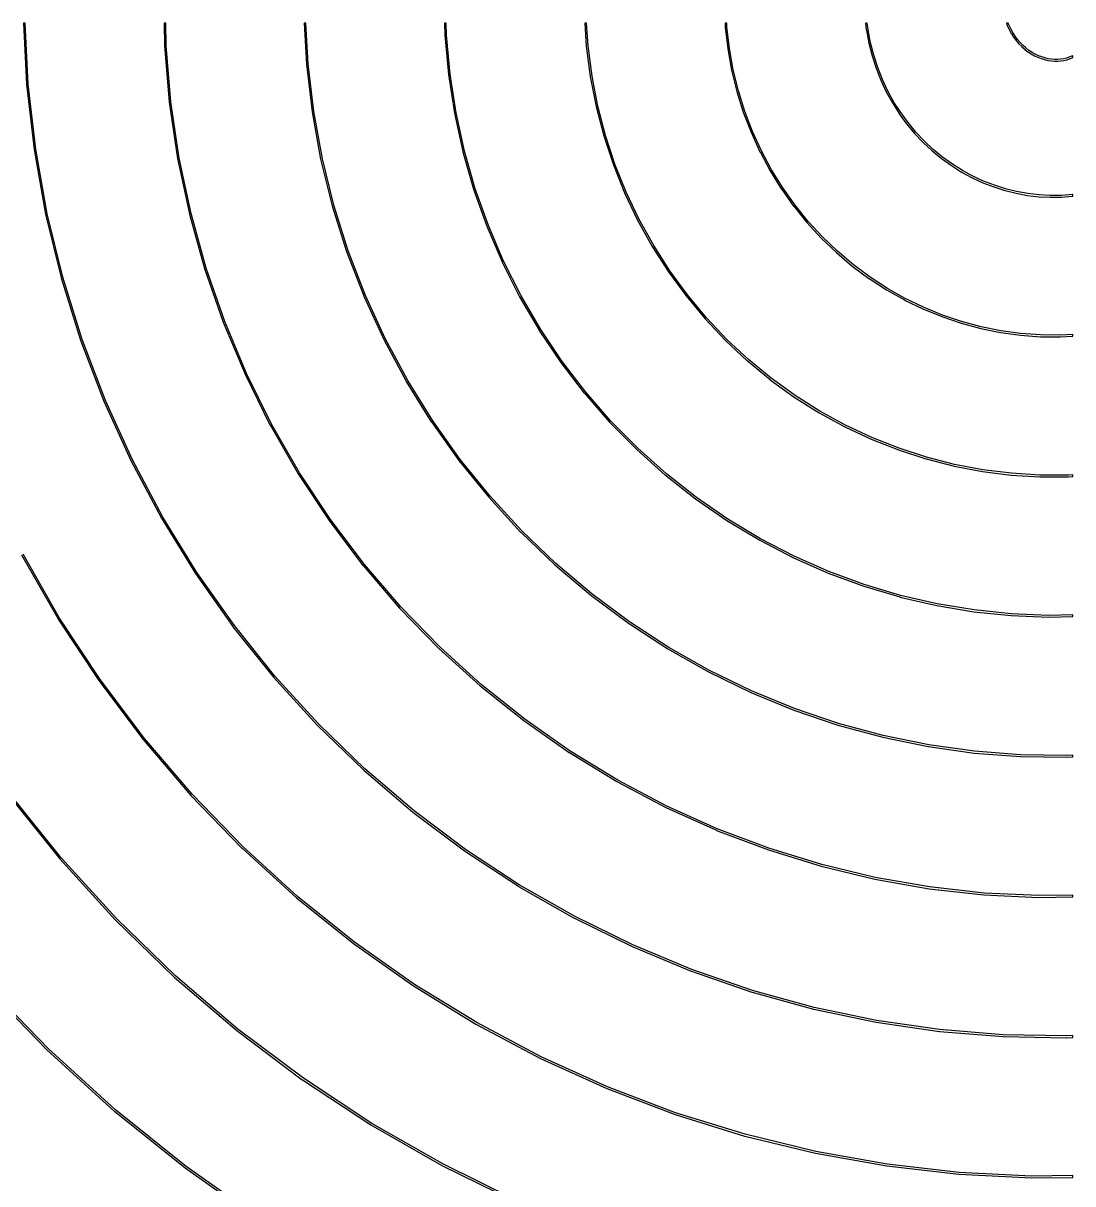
# Model space of a CAD drawing. Extents: x 1.97 to 5.91, y -5.91 to -1.97.
# Drawn here: x 2.755 to 3.933, y -5.244 to -3.941 of the extents above; entities that cross this region are included whole.
import ezdxf

# ---------------------------------------------------------------- set-up
doc = ezdxf.new("R2010")
doc.units = 0
doc.header["$MEASUREMENT"] = 0
doc.layers.add('WHITE', color=7, linetype='CONTINUOUS')

msp = doc.modelspace()

# ---------------------------------------------------------------- linework, layer by layer
at = {"layer": 'WHITE', "linetype": 'CONTINUOUS'}
for p, q in [((2.7552, -3.9409), (2.7587, -4.0094)), ((2.7571, -3.9409), (2.7552, -3.9409)), ((2.7606, -4.0093), (2.7571, -3.9409)), ((2.913, -3.9409), (2.9135, -3.9659)), ((2.9149, -3.9409), (2.913, -3.9409)), ((2.9155, -3.9658), (2.9149, -3.9409)), ((3.0702, -3.9409), (3.0728, -3.9868)), ((3.0722, -3.9409), (3.0702, -3.9409)), ((3.0747, -3.9866), (3.0722, -3.9409)), ((3.2278, -3.9409), (3.2282, -3.9543)), ((3.2298, -3.9409), (3.2278, -3.9409)), ((3.2301, -3.9542), (3.2298, -3.9409)), ((3.3852, -3.9409), (3.387, -3.9666)), ((3.3872, -3.9409), (3.3852, -3.9409)), ((3.3889, -3.9664), (3.3872, -3.9409)), ((3.5427, -3.9409), (3.5429, -3.9451)), ((3.5447, -3.9409), (3.5427, -3.9409)), ((3.5429, -3.9451), (3.5429, -3.9451)), ((3.5429, -3.9451), (3.5429, -3.9452)), ((3.5429, -3.9452), (3.5458, -3.9696)), ((3.5429, -3.9452), (3.5429, -3.9452)), ((3.5449, -3.945), (3.5447, -3.9409)), ((3.5477, -3.9693), (3.5449, -3.945)), ((3.7004, -3.9409), (3.7013, -3.9488)), ((3.7023, -3.9409), (3.7004, -3.9409)), ((3.7033, -3.9485), (3.7023, -3.9409)), ((3.8586, -3.9409), (3.8596, -3.9434)), ((3.8607, -3.9409), (3.8586, -3.9409)), ((3.8596, -3.9434), (3.8596, -3.9434)), ((3.8596, -3.9434), (3.8596, -3.9435)), ((3.8596, -3.9435), (3.8617, -3.948)), ((3.8596, -3.9435), (3.8596, -3.9435)), ((3.8614, -3.9427), (3.8607, -3.9409)), ((3.8634, -3.9472), (3.8614, -3.9427)), ((3.8617, -3.948), (3.8617, -3.948)), ((3.8617, -3.948), (3.8617, -3.9481)), ((3.8658, -3.9514), (3.8634, -3.9472)), ((3.2282, -3.9543), (3.2282, -3.9543)), ((3.2282, -3.9543), (3.2282, -3.9543)), ((3.2282, -3.9543), (3.2322, -3.9984)), ((3.2282, -3.9543), (3.2282, -3.9543)), ((3.2342, -3.9982), (3.2301, -3.9542)), ((3.7013, -3.9488), (3.7014, -3.9488)), ((3.7014, -3.9488), (3.7014, -3.9489)), ((3.7014, -3.9489), (3.7041, -3.9633)), ((3.7014, -3.9489), (3.7014, -3.9489)), ((3.706, -3.9629), (3.7033, -3.9485)), ((3.8617, -3.9481), (3.864, -3.9524)), ((3.8617, -3.9481), (3.8617, -3.9481)), ((3.864, -3.9524), (3.864, -3.9524)), ((3.864, -3.9524), (3.8641, -3.9524)), ((3.8641, -3.9524), (3.8641, -3.9525)), ((3.8641, -3.9525), (3.8667, -3.9565)), ((3.8641, -3.9525), (3.8641, -3.9525)), ((3.8683, -3.9554), (3.8658, -3.9514)), ((3.8667, -3.9565), (3.8667, -3.9565)), ((3.8667, -3.9565), (3.8667, -3.9566)), ((3.8667, -3.9566), (3.8695, -3.9604)), ((3.8667, -3.9566), (3.8667, -3.9566)), ((3.8711, -3.9592), (3.8683, -3.9554)), ((3.8695, -3.9604), (3.8695, -3.9604)), ((3.8695, -3.9604), (3.8696, -3.9604)), ((3.8695, -3.9604), (3.8726, -3.964)), ((3.8696, -3.9604), (3.8695, -3.9604)), ((3.874, -3.9626), (3.8711, -3.9592)), ((2.9135, -3.9659), (2.9135, -3.9659)), ((2.9135, -3.9659), (2.9189, -4.0296)), ((2.9135, -3.9659), (2.9135, -3.9659)), ((2.9208, -4.0294), (2.9155, -3.9658)), ((3.387, -3.9666), (3.387, -3.9666)), ((3.387, -3.9666), (3.3915, -4.0007)), ((3.387, -3.9666), (3.387, -3.9666)), ((3.387, -3.9666), (3.387, -3.9666)), ((3.3934, -4.0004), (3.3889, -3.9664)), ((3.5458, -3.9696), (3.5458, -3.9696)), ((3.5458, -3.9696), (3.5458, -3.9696)), ((3.5458, -3.9696), (3.5501, -3.9937)), ((3.5458, -3.9696), (3.5458, -3.9696)), ((3.552, -3.9933), (3.5477, -3.9693)), ((3.7041, -3.9633), (3.7041, -3.9633)), ((3.7041, -3.9633), (3.7041, -3.9634)), ((3.7041, -3.9634), (3.7077, -3.9776)), ((3.7041, -3.9634), (3.7041, -3.9634)), ((3.7096, -3.977), (3.706, -3.9629)), ((3.8726, -3.964), (3.8726, -3.9639)), ((3.8726, -3.9639), (3.8726, -3.964)), ((3.8726, -3.964), (3.8758, -3.9672)), ((3.8726, -3.964), (3.8726, -3.964)), ((3.8772, -3.9658), (3.874, -3.9626)), ((3.8758, -3.9672), (3.8758, -3.9672)), ((3.8758, -3.9672), (3.8758, -3.9673)), ((3.8758, -3.9673), (3.8758, -3.9673)), ((3.8758, -3.9673), (3.8791, -3.9702)), ((3.8758, -3.9673), (3.8758, -3.9673)), ((3.8804, -3.9687), (3.8772, -3.9658)), ((3.8791, -3.9702), (3.8792, -3.9702)), ((3.8792, -3.9702), (3.8792, -3.9703)), ((3.8792, -3.9703), (3.8827, -3.9729)), ((3.8792, -3.9703), (3.8792, -3.9703)), ((3.8838, -3.9714), (3.8804, -3.9687)), ((3.8827, -3.9729), (3.8827, -3.9729)), ((3.8827, -3.9729), (3.8827, -3.973)), ((3.8827, -3.973), (3.8863, -3.9753)), ((3.8827, -3.973), (3.8827, -3.973)), ((3.8873, -3.9737), (3.8838, -3.9714)), ((3.8909, -3.9757), (3.8873, -3.9737)), ((3.0728, -3.9868), (3.0728, -3.9868)), ((3.0728, -3.9868), (3.0728, -3.9868)), ((3.0728, -3.9868), (3.0791, -4.0405)), ((3.0728, -3.9868), (3.0728, -3.9868)), ((3.0811, -4.0402), (3.0747, -3.9866)), ((3.7077, -3.9776), (3.7077, -3.9776)), ((3.7077, -3.9776), (3.7077, -3.9776)), ((3.7077, -3.9776), (3.7078, -3.9776)), ((3.7078, -3.9776), (3.7123, -3.9914)), ((3.7078, -3.9776), (3.7078, -3.9776)), ((3.7141, -3.9908), (3.7096, -3.977)), ((3.8863, -3.9753), (3.8863, -3.9753)), ((3.8863, -3.9753), (3.8863, -3.9754)), ((3.8863, -3.9754), (3.8863, -3.9754)), ((3.8863, -3.9754), (3.89, -3.9774)), ((3.8863, -3.9754), (3.8863, -3.9754)), ((3.89, -3.9774), (3.89, -3.9774)), ((3.89, -3.9774), (3.8937, -3.9792)), ((3.89, -3.9774), (3.89, -3.9774)), ((3.8945, -3.9774), (3.8909, -3.9757)), ((3.8937, -3.9792), (3.8937, -3.9792)), ((3.8937, -3.9792), (3.8938, -3.9792)), ((3.8938, -3.9792), (3.8975, -3.9807)), ((3.8938, -3.9792), (3.8938, -3.9792)), ((3.8982, -3.9788), (3.8945, -3.9774)), ((3.8975, -3.9807), (3.8975, -3.9807)), ((3.8975, -3.9807), (3.8976, -3.9807)), ((3.8976, -3.9807), (3.9013, -3.9818)), ((3.8976, -3.9807), (3.8976, -3.9807)), ((3.9018, -3.9799), (3.8982, -3.9788)), ((3.9013, -3.9818), (3.9013, -3.9818)), ((3.9013, -3.9818), (3.9013, -3.9818)), ((3.9013, -3.9818), (3.9014, -3.9818)), ((3.9014, -3.9818), (3.9051, -3.9827)), ((3.9014, -3.9818), (3.9014, -3.9818)), ((3.9055, -3.9808), (3.9018, -3.9799)), ((3.9051, -3.9827), (3.9051, -3.9827)), ((3.9051, -3.9827), (3.9052, -3.9827)), ((3.9052, -3.9827), (3.9088, -3.9833)), ((3.9052, -3.9827), (3.9052, -3.9827)), ((3.9091, -3.9813), (3.9055, -3.9808)), ((3.9088, -3.9833), (3.9088, -3.9833)), ((3.9088, -3.9833), (3.9089, -3.9833)), ((3.9089, -3.9833), (3.9125, -3.9836)), ((3.9089, -3.9833), (3.9089, -3.9833)), ((3.9126, -3.9816), (3.9091, -3.9813)), ((3.9125, -3.9836), (3.9125, -3.9836)), ((3.9125, -3.9836), (3.9126, -3.9836)), ((3.9161, -3.9816), (3.9126, -3.9816)), ((3.9126, -3.9836), (3.9161, -3.9836)), ((3.9195, -3.9814), (3.9161, -3.9816)), ((3.9161, -3.9836), (3.9162, -3.9836)), ((3.9162, -3.9836), (3.9197, -3.9833)), ((3.9162, -3.9836), (3.9162, -3.9836)), ((3.9227, -3.9809), (3.9195, -3.9814)), ((3.9197, -3.9833), (3.9231, -3.9828)), ((3.9197, -3.9833), (3.9197, -3.9833)), ((3.9197, -3.9833), (3.9197, -3.9833)), ((3.9197, -3.9833), (3.9197, -3.9833)), ((3.9259, -3.9802), (3.9227, -3.9809)), ((3.9231, -3.9828), (3.9264, -3.9821)), ((3.9231, -3.9828), (3.9231, -3.9828)), ((3.9231, -3.9828), (3.9231, -3.9828)), ((3.9231, -3.9828), (3.9231, -3.9828)), ((3.9289, -3.9792), (3.9259, -3.9802)), ((3.9264, -3.9821), (3.9295, -3.9811)), ((3.9264, -3.9821), (3.9264, -3.9821)), ((3.9264, -3.9821), (3.9264, -3.9821)), ((3.9264, -3.9821), (3.9264, -3.9821)), ((3.9264, -3.9821), (3.9264, -3.9821)), ((3.9317, -3.9781), (3.9289, -3.9792)), ((3.9295, -3.9811), (3.9296, -3.9811)), ((3.9295, -3.9811), (3.9295, -3.9811)), ((3.9296, -3.9811), (3.9324, -3.9799)), ((3.9296, -3.9811), (3.9296, -3.9811)), ((3.9331, -3.9774), (3.9317, -3.9781)), ((3.9324, -3.9799), (3.9325, -3.9799)), ((3.9324, -3.9799), (3.9324, -3.9799)), ((3.9325, -3.9799), (3.9331, -3.9796)), ((3.9325, -3.9799), (3.9325, -3.9799)), ((3.9331, -3.9796), (3.9331, -3.9774)), ((3.2322, -3.9984), (3.2322, -3.9984)), ((3.2322, -3.9984), (3.2322, -3.9984)), ((3.2322, -3.9984), (3.239, -4.042)), ((3.2322, -3.9984), (3.2322, -3.9984)), ((3.2409, -4.0417), (3.2342, -3.9982)), ((3.5501, -3.9937), (3.5501, -3.9937)), ((3.5501, -3.9937), (3.5501, -3.9938)), ((3.5501, -3.9938), (3.5559, -4.0175)), ((3.5501, -3.9938), (3.5501, -3.9938)), ((3.5578, -4.017), (3.552, -3.9933)), ((3.7123, -3.9914), (3.7123, -3.9914)), ((3.7123, -3.9914), (3.7123, -3.9915)), ((3.7123, -3.9915), (3.7176, -4.0049)), ((3.7123, -3.9915), (3.7123, -3.9915)), ((3.7194, -4.0042), (3.7141, -3.9908)), ((2.7587, -4.0094), (2.7587, -4.0094)), ((2.7587, -4.0094), (2.7587, -4.0095)), ((2.7587, -4.0095), (2.7671, -4.0827)), ((2.7587, -4.0095), (2.7587, -4.0095)), ((2.769, -4.0824), (2.7606, -4.0093)), ((3.3915, -4.0007), (3.3915, -4.0007)), ((3.3915, -4.0007), (3.3915, -4.0007)), ((3.3915, -4.0007), (3.398, -4.0343)), ((3.3915, -4.0007), (3.3915, -4.0007)), ((3.4, -4.0339), (3.3934, -4.0004)), ((3.7176, -4.0049), (3.7176, -4.0049)), ((3.7176, -4.0049), (3.7176, -4.005)), ((3.7176, -4.005), (3.7237, -4.0179)), ((3.7176, -4.005), (3.7176, -4.005)), ((3.7255, -4.0171), (3.7194, -4.0042)), ((3.5559, -4.0175), (3.5559, -4.0175)), ((3.5559, -4.0175), (3.5559, -4.0175)), ((3.5559, -4.0175), (3.556, -4.0175)), ((3.556, -4.0175), (3.5632, -4.0407)), ((3.556, -4.0175), (3.556, -4.0175)), ((3.5651, -4.0401), (3.5578, -4.017)), ((3.7237, -4.0179), (3.7237, -4.0179)), ((3.7237, -4.0179), (3.7237, -4.018)), ((3.7237, -4.018), (3.7306, -4.0304)), ((3.7237, -4.018), (3.7237, -4.018)), ((3.7323, -4.0295), (3.7255, -4.0171)), ((2.9189, -4.0296), (2.9189, -4.0296)), ((2.9189, -4.0296), (2.9189, -4.0296)), ((2.9189, -4.0296), (2.9189, -4.0297)), ((2.9189, -4.0297), (2.9282, -4.0928)), ((2.9301, -4.0924), (2.9208, -4.0294)), ((3.398, -4.0343), (3.398, -4.0343)), ((3.398, -4.0343), (3.3981, -4.0344)), ((3.3981, -4.0344), (3.4067, -4.0674)), ((3.4086, -4.0669), (3.4, -4.0339)), ((3.7306, -4.0304), (3.7306, -4.0304)), ((3.7306, -4.0304), (3.7306, -4.0305)), ((3.7306, -4.0305), (3.7307, -4.0305)), ((3.7306, -4.0305), (3.7382, -4.0424)), ((3.7307, -4.0305), (3.7306, -4.0305)), ((3.7399, -4.0413), (3.7323, -4.0295)), ((3.0791, -4.0405), (3.0791, -4.0405)), ((3.0791, -4.0405), (3.0791, -4.0405)), ((3.0791, -4.0405), (3.0888, -4.0936)), ((3.0791, -4.0405), (3.0791, -4.0405)), ((3.0907, -4.0932), (3.0811, -4.0402)), ((3.239, -4.042), (3.239, -4.042)), ((3.239, -4.042), (3.239, -4.0421)), ((3.239, -4.0421), (3.2484, -4.0851)), ((3.239, -4.0421), (3.239, -4.0421)), ((3.2503, -4.0847), (3.2409, -4.0417)), ((3.5632, -4.0407), (3.5632, -4.0407)), ((3.5632, -4.0407), (3.5632, -4.0407)), ((3.5632, -4.0407), (3.5719, -4.0633)), ((3.5632, -4.0407), (3.5632, -4.0407)), ((3.5737, -4.0626), (3.5651, -4.0401)), ((3.7382, -4.0424), (3.7382, -4.0424)), ((3.7382, -4.0424), (3.7383, -4.0425)), ((3.7383, -4.0425), (3.7466, -4.0538)), ((3.7383, -4.0425), (3.7383, -4.0425)), ((3.7481, -4.0526), (3.7399, -4.0413)), ((3.5719, -4.0633), (3.5719, -4.0633)), ((3.5719, -4.0633), (3.5719, -4.0634)), ((3.5719, -4.0634), (3.5819, -4.0853)), ((3.5719, -4.0634), (3.5719, -4.0634)), ((3.5837, -4.0844), (3.5737, -4.0626)), ((3.7466, -4.0538), (3.7466, -4.0538)), ((3.7466, -4.0538), (3.7466, -4.0539)), ((3.7466, -4.0539), (3.7555, -4.0646)), ((3.7466, -4.0539), (3.7466, -4.0539)), ((3.757, -4.0633), (3.7481, -4.0526)), ((3.7555, -4.0646), (3.7555, -4.0646)), ((3.7555, -4.0646), (3.7555, -4.0646)), ((3.7555, -4.0646), (3.765, -4.0747)), ((3.7555, -4.0646), (3.7555, -4.0646)), ((3.7665, -4.0733), (3.757, -4.0633)), ((3.4067, -4.0674), (3.4067, -4.0675)), ((3.4067, -4.0675), (3.4174, -4.0998)), ((3.4067, -4.0675), (3.4067, -4.0675)), ((3.4192, -4.0992), (3.4086, -4.0669)), ((3.765, -4.0747), (3.765, -4.0747)), ((3.765, -4.0747), (3.7651, -4.0747)), ((3.7651, -4.0747), (3.7651, -4.0747)), ((3.7651, -4.0747), (3.7751, -4.0841)), ((3.7651, -4.0747), (3.7651, -4.0747)), ((3.7765, -4.0826), (3.7665, -4.0733)), ((2.7671, -4.0827), (2.7671, -4.0827)), ((2.7671, -4.0827), (2.7671, -4.0827)), ((2.7671, -4.0827), (2.78, -4.1552)), ((2.7671, -4.0827), (2.7671, -4.0827)), ((2.7819, -4.1548), (2.769, -4.0824)), ((3.2484, -4.0851), (3.2484, -4.0851)), ((3.2484, -4.0851), (3.2484, -4.0851)), ((3.2484, -4.0851), (3.2484, -4.0852)), ((3.2484, -4.0852), (3.2605, -4.1274)), ((3.2484, -4.0852), (3.2484, -4.0852)), ((3.2624, -4.1268), (3.2503, -4.0847)), ((3.5819, -4.0853), (3.582, -4.0853)), ((3.582, -4.0853), (3.582, -4.0853)), ((3.582, -4.0853), (3.5933, -4.1065)), ((3.582, -4.0853), (3.582, -4.0853)), ((3.595, -4.1055), (3.5837, -4.0844)), ((3.7751, -4.0841), (3.7751, -4.0841)), ((3.7751, -4.0841), (3.7752, -4.0841)), ((3.7752, -4.0841), (3.7752, -4.0842)), ((3.7752, -4.0842), (3.7857, -4.0928)), ((3.787, -4.0913), (3.7765, -4.0826)), ((3.7979, -4.0991), (3.787, -4.0913)), ((2.9282, -4.0928), (2.9282, -4.0928)), ((2.9282, -4.0928), (2.9282, -4.0928)), ((2.9282, -4.0928), (2.9414, -4.1551)), ((2.9282, -4.0928), (2.9282, -4.0928)), ((2.9433, -4.1547), (2.9301, -4.0924)), ((3.0888, -4.0936), (3.0888, -4.0936)), ((3.0888, -4.0936), (3.0888, -4.0936)), ((3.0888, -4.0936), (3.0888, -4.0936)), ((3.0888, -4.0936), (3.1017, -4.1458)), ((3.1036, -4.1453), (3.0907, -4.0932)), ((3.4174, -4.0998), (3.4174, -4.0998)), ((3.4174, -4.0998), (3.4174, -4.0999)), ((3.4174, -4.0999), (3.43, -4.1314)), ((3.4174, -4.0999), (3.4174, -4.0999)), ((3.4318, -4.1307), (3.4192, -4.0992)), ((3.7857, -4.0928), (3.7857, -4.0928)), ((3.7857, -4.0928), (3.7858, -4.0928)), ((3.7858, -4.0928), (3.7968, -4.1008)), ((3.7858, -4.0928), (3.7858, -4.0928)), ((3.7968, -4.1008), (3.7968, -4.1008)), ((3.7968, -4.1008), (3.7968, -4.1008)), ((3.7968, -4.1008), (3.8082, -4.108)), ((3.7968, -4.1008), (3.7968, -4.1008)), ((3.8093, -4.1063), (3.7979, -4.0991)), ((3.5933, -4.1065), (3.5933, -4.1065)), ((3.5933, -4.1065), (3.5933, -4.1065)), ((3.5933, -4.1065), (3.5933, -4.1065)), ((3.5933, -4.1065), (3.6059, -4.1268)), ((3.5933, -4.1065), (3.5933, -4.1065)), ((3.6076, -4.1258), (3.595, -4.1055)), ((3.8082, -4.108), (3.8082, -4.1079)), ((3.8082, -4.1079), (3.8083, -4.108)), ((3.8083, -4.108), (3.8083, -4.108)), ((3.8083, -4.108), (3.82, -4.1144)), ((3.8083, -4.108), (3.8083, -4.108)), ((3.8209, -4.1126), (3.8093, -4.1063)), ((3.82, -4.1144), (3.82, -4.1144)), ((3.82, -4.1144), (3.8201, -4.1144)), ((3.8201, -4.1144), (3.8321, -4.12)), ((3.8201, -4.1144), (3.8201, -4.1144)), ((3.8329, -4.1182), (3.8209, -4.1126)), ((3.2605, -4.1274), (3.2605, -4.1274)), ((3.2605, -4.1274), (3.2605, -4.1274)), ((3.2605, -4.1274), (3.2752, -4.1688)), ((3.2605, -4.1274), (3.2605, -4.1274)), ((3.2771, -4.1681), (3.2624, -4.1268)), ((3.6059, -4.1268), (3.6059, -4.1268)), ((3.6059, -4.1268), (3.606, -4.1269)), ((3.606, -4.1269), (3.6197, -4.1463)), ((3.606, -4.1269), (3.606, -4.1269)), ((3.6213, -4.1451), (3.6076, -4.1258)), ((3.8321, -4.12), (3.8321, -4.12)), ((3.8321, -4.12), (3.8322, -4.12)), ((3.8322, -4.12), (3.8444, -4.1247)), ((3.8322, -4.12), (3.8322, -4.12)), ((3.8451, -4.1229), (3.8329, -4.1182)), ((3.8444, -4.1247), (3.8444, -4.1247)), ((3.8444, -4.1247), (3.8445, -4.1248)), ((3.8445, -4.1248), (3.8569, -4.1287)), ((3.8445, -4.1248), (3.8445, -4.1248)), ((3.8575, -4.1268), (3.8451, -4.1229)), ((3.8569, -4.1287), (3.8569, -4.1287)), ((3.8569, -4.1287), (3.857, -4.1287)), ((3.857, -4.1287), (3.857, -4.1287)), ((3.857, -4.1287), (3.8696, -4.1319)), ((3.857, -4.1287), (3.857, -4.1287)), ((3.87, -4.1299), (3.8575, -4.1268)), ((3.8826, -4.1322), (3.87, -4.1299)), ((3.43, -4.1314), (3.43, -4.1314)), ((3.43, -4.1314), (3.43, -4.1315)), ((3.43, -4.1315), (3.4446, -4.1621)), ((3.43, -4.1315), (3.43, -4.1315)), ((3.4463, -4.1612), (3.4318, -4.1307)), ((3.8696, -4.1319), (3.8696, -4.1319)), ((3.8696, -4.1319), (3.8697, -4.1319)), ((3.8697, -4.1319), (3.8823, -4.1342)), ((3.8697, -4.1319), (3.8697, -4.1319)), ((3.8823, -4.1342), (3.8823, -4.1342)), ((3.8823, -4.1342), (3.8824, -4.1342)), ((3.8824, -4.1342), (3.8951, -4.1357)), ((3.8824, -4.1342), (3.8824, -4.1342)), ((3.8953, -4.1337), (3.8826, -4.1322)), ((3.8951, -4.1357), (3.8951, -4.1357)), ((3.8951, -4.1357), (3.8951, -4.1357)), ((3.8951, -4.1357), (3.9078, -4.1364)), ((3.8951, -4.1357), (3.8951, -4.1357)), ((3.9078, -4.1344), (3.8953, -4.1337)), ((3.9204, -4.1343), (3.9078, -4.1344)), ((3.9078, -4.1364), (3.9204, -4.1362)), ((3.9078, -4.1364), (3.9078, -4.1364)), ((3.9078, -4.1364), (3.9078, -4.1364)), ((3.9078, -4.1364), (3.9078, -4.1364)), ((3.9078, -4.1364), (3.9078, -4.1364)), ((3.9328, -4.1334), (3.9204, -4.1343)), ((3.9204, -4.1362), (3.9205, -4.1362)), ((3.9204, -4.1362), (3.9204, -4.1362)), ((3.9205, -4.1362), (3.9329, -4.1353)), ((3.9205, -4.1362), (3.9205, -4.1362)), ((3.9331, -4.1333), (3.9328, -4.1334)), ((3.9329, -4.1353), (3.933, -4.1353)), ((3.9329, -4.1353), (3.9329, -4.1353)), ((3.933, -4.1353), (3.933, -4.1353)), ((3.933, -4.1353), (3.9331, -4.1353)), ((3.9331, -4.1353), (3.9331, -4.1333)), ((2.78, -4.1552), (2.78, -4.1552)), ((2.78, -4.1552), (2.78, -4.1552)), ((2.78, -4.1552), (2.7974, -4.2266)), ((2.78, -4.1552), (2.78, -4.1552)), ((2.7993, -4.2261), (2.7819, -4.1548)), ((2.9414, -4.1551), (2.9414, -4.1551)), ((2.9414, -4.1551), (2.9414, -4.1552)), ((2.9414, -4.1552), (2.9414, -4.1552)), ((2.9414, -4.1552), (2.9585, -4.2165)), ((2.9604, -4.2159), (2.9433, -4.1547)), ((3.1017, -4.1458), (3.1017, -4.1459)), ((3.1017, -4.1458), (3.1017, -4.1458)), ((3.1017, -4.1459), (3.1018, -4.1459)), ((3.1018, -4.1459), (3.1179, -4.1971)), ((3.1018, -4.1459), (3.1018, -4.1459)), ((3.1198, -4.1965), (3.1036, -4.1453)), ((3.6197, -4.1463), (3.6197, -4.1463)), ((3.6197, -4.1463), (3.6198, -4.1463)), ((3.6198, -4.1463), (3.6347, -4.1647)), ((3.6198, -4.1463), (3.6198, -4.1463)), ((3.6362, -4.1635), (3.6213, -4.1451)), ((3.2752, -4.1688), (3.2752, -4.1688)), ((3.2752, -4.1688), (3.2752, -4.1688)), ((3.2752, -4.1688), (3.2924, -4.209)), ((3.2752, -4.1688), (3.2752, -4.1688)), ((3.2942, -4.2082), (3.2771, -4.1681)), ((3.4446, -4.1621), (3.4446, -4.1621)), ((3.4446, -4.1621), (3.4446, -4.1621)), ((3.4446, -4.1621), (3.4446, -4.1621)), ((3.4446, -4.1621), (3.461, -4.1916)), ((3.4627, -4.1906), (3.4463, -4.1612)), ((3.6347, -4.1647), (3.6347, -4.1647)), ((3.6347, -4.1647), (3.6347, -4.1648)), ((3.6347, -4.1648), (3.6507, -4.1822)), ((3.6347, -4.1648), (3.6347, -4.1648)), ((3.6521, -4.1808), (3.6362, -4.1635)), ((3.6507, -4.1822), (3.6507, -4.1821)), ((3.6507, -4.1821), (3.6507, -4.1822)), ((3.6507, -4.1822), (3.6507, -4.1822)), ((3.6507, -4.1822), (3.6677, -4.1985)), ((3.6507, -4.1822), (3.6507, -4.1822)), ((3.669, -4.197), (3.6521, -4.1808)), ((3.461, -4.1916), (3.461, -4.1916)), ((3.461, -4.1916), (3.461, -4.1916)), ((3.461, -4.1916), (3.461, -4.1917)), ((3.461, -4.1917), (3.4791, -4.22)), ((3.461, -4.1917), (3.461, -4.1917)), ((3.4808, -4.219), (3.4627, -4.1906)), ((3.1179, -4.1971), (3.1179, -4.1971)), ((3.1179, -4.1971), (3.1179, -4.1972)), ((3.1179, -4.1972), (3.1372, -4.2472)), ((3.1179, -4.1972), (3.1179, -4.1972)), ((3.139, -4.2465), (3.1198, -4.1965)), ((3.3138, -4.2471), (3.2942, -4.2082)), ((3.6677, -4.1985), (3.6677, -4.1985)), ((3.6677, -4.1985), (3.6677, -4.1985)), ((3.6677, -4.1985), (3.6856, -4.2136)), ((3.6677, -4.1985), (3.6677, -4.1985)), ((3.6868, -4.2121), (3.669, -4.197)), ((2.9585, -4.2165), (2.9585, -4.2165)), ((2.9585, -4.2165), (2.9585, -4.2165)), ((2.9585, -4.2165), (2.9793, -4.2765)), ((2.9585, -4.2165), (2.9585, -4.2165)), ((2.9812, -4.2758), (2.9604, -4.2159)), ((3.2924, -4.209), (3.2924, -4.209)), ((3.2924, -4.209), (3.2924, -4.2091)), ((3.2924, -4.2091), (3.3121, -4.2481)), ((3.2924, -4.2091), (3.2924, -4.2091)), ((3.4791, -4.22), (3.4791, -4.22)), ((3.4791, -4.22), (3.4792, -4.2201)), ((3.4792, -4.2201), (3.499, -4.2472)), ((3.4792, -4.2201), (3.4792, -4.2201)), ((3.5006, -4.246), (3.4808, -4.219)), ((3.6856, -4.2136), (3.6856, -4.2136)), ((3.6856, -4.2136), (3.6856, -4.2137)), ((3.6856, -4.2137), (3.7043, -4.2276)), ((3.6856, -4.2137), (3.6856, -4.2137)), ((3.7055, -4.226), (3.6868, -4.2121)), ((2.7974, -4.2266), (2.7974, -4.2266)), ((2.7974, -4.2266), (2.7974, -4.2266)), ((2.7974, -4.2266), (2.7974, -4.2267)), ((2.7974, -4.2267), (2.8192, -4.2968)), ((2.7974, -4.2267), (2.7974, -4.2267)), ((2.8211, -4.2962), (2.7993, -4.2261)), ((3.7043, -4.2276), (3.7043, -4.2276)), ((3.7043, -4.2276), (3.7044, -4.2276)), ((3.7044, -4.2276), (3.7238, -4.2402)), ((3.7044, -4.2276), (3.7044, -4.2276)), ((3.7249, -4.2386), (3.7055, -4.226)), ((3.1372, -4.2472), (3.1372, -4.2472)), ((3.1372, -4.2472), (3.1372, -4.2473)), ((3.1372, -4.2473), (3.1596, -4.2959)), ((3.1372, -4.2473), (3.1372, -4.2473)), ((3.1613, -4.2951), (3.139, -4.2465)), ((3.3358, -4.2847), (3.3138, -4.2471)), ((3.499, -4.2472), (3.499, -4.2472)), ((3.499, -4.2472), (3.499, -4.2472)), ((3.499, -4.2472), (3.5204, -4.273)), ((3.499, -4.2472), (3.499, -4.2472)), ((3.5219, -4.2717), (3.5006, -4.246)), ((3.7238, -4.2402), (3.7238, -4.2402)), ((3.7238, -4.2402), (3.7239, -4.2403)), ((3.7239, -4.2403), (3.7239, -4.2403)), ((3.7239, -4.2403), (3.744, -4.2516)), ((3.7239, -4.2403), (3.7239, -4.2403)), ((3.7449, -4.2499), (3.7249, -4.2386)), ((3.3121, -4.2481), (3.3121, -4.2481)), ((3.3121, -4.2481), (3.3121, -4.2481)), ((3.3121, -4.2481), (3.3341, -4.2857)), ((3.744, -4.2516), (3.744, -4.2516)), ((3.744, -4.2516), (3.7441, -4.2517)), ((3.7441, -4.2517), (3.7648, -4.2617)), ((3.7441, -4.2517), (3.7441, -4.2517)), ((3.7656, -4.2599), (3.7449, -4.2499)), ((3.7867, -4.2686), (3.7656, -4.2599)), ((3.5204, -4.273), (3.5204, -4.273)), ((3.5204, -4.273), (3.5205, -4.273)), ((3.5205, -4.273), (3.5205, -4.273)), ((3.5205, -4.273), (3.5434, -4.2973)), ((3.5448, -4.2959), (3.5219, -4.2717)), ((3.7648, -4.2617), (3.7648, -4.2617)), ((3.7648, -4.2617), (3.7648, -4.2617)), ((3.7648, -4.2617), (3.786, -4.2704)), ((3.7648, -4.2617), (3.7648, -4.2617)), ((3.786, -4.2704), (3.786, -4.2704)), ((3.786, -4.2704), (3.7861, -4.2704)), ((3.7861, -4.2704), (3.8077, -4.2777)), ((3.7861, -4.2704), (3.7861, -4.2704)), ((3.8083, -4.2758), (3.7867, -4.2686)), ((2.9793, -4.2765), (2.9793, -4.2765)), ((2.9793, -4.2765), (2.9794, -4.2766)), ((2.9794, -4.2766), (3.0039, -4.335)), ((2.9794, -4.2766), (2.9794, -4.2766)), ((3.0057, -4.3343), (2.9812, -4.2758)), ((3.3341, -4.2857), (3.3341, -4.2858)), ((3.3341, -4.2858), (3.3583, -4.3218)), ((3.3341, -4.2858), (3.3341, -4.2858)), ((3.36, -4.3207), (3.3358, -4.2847)), ((3.8077, -4.2777), (3.8077, -4.2777)), ((3.8077, -4.2777), (3.8078, -4.2777)), ((3.8078, -4.2777), (3.8297, -4.2836)), ((3.8302, -4.2817), (3.8083, -4.2758)), ((3.8297, -4.2836), (3.8298, -4.2836)), ((3.8298, -4.2836), (3.8519, -4.2881)), ((3.8298, -4.2836), (3.8298, -4.2836)), ((3.8523, -4.2862), (3.8302, -4.2817)), ((3.8745, -4.2893), (3.8523, -4.2862)), ((2.8192, -4.2968), (2.8192, -4.2968)), ((2.8192, -4.2968), (2.8192, -4.2968)), ((2.8192, -4.2968), (2.8453, -4.3653)), ((2.8192, -4.2968), (2.8192, -4.2968)), ((2.8471, -4.3646), (2.8211, -4.2962)), ((3.1596, -4.2959), (3.1596, -4.2959)), ((3.1596, -4.2959), (3.1596, -4.296)), ((3.1596, -4.296), (3.1849, -4.343)), ((3.1596, -4.296), (3.1596, -4.296)), ((3.1866, -4.3421), (3.1613, -4.2951)), ((3.5434, -4.2973), (3.5434, -4.2973)), ((3.5434, -4.2973), (3.5434, -4.2973)), ((3.5434, -4.2973), (3.5434, -4.2973)), ((3.5434, -4.2973), (3.5677, -4.32)), ((3.5434, -4.2973), (3.5434, -4.2973)), ((3.5691, -4.3186), (3.5448, -4.2959)), ((3.8519, -4.2881), (3.8519, -4.2881)), ((3.8519, -4.2881), (3.852, -4.2881)), ((3.852, -4.2881), (3.8743, -4.2912)), ((3.852, -4.2881), (3.852, -4.2881)), ((3.8743, -4.2912), (3.8743, -4.2912)), ((3.8743, -4.2912), (3.8744, -4.2912)), ((3.8744, -4.2912), (3.8967, -4.2929)), ((3.8744, -4.2912), (3.8744, -4.2912)), ((3.8968, -4.2909), (3.8745, -4.2893)), ((3.8967, -4.2929), (3.8967, -4.2929)), ((3.8967, -4.2929), (3.8968, -4.2929)), ((3.9191, -4.2912), (3.8968, -4.2909)), ((3.8968, -4.2929), (3.8968, -4.2929)), ((3.8968, -4.2929), (3.9191, -4.2931)), ((3.9331, -4.2904), (3.9191, -4.2912)), ((3.9191, -4.2931), (3.9191, -4.2931)), ((3.9191, -4.2931), (3.9191, -4.2931)), ((3.9191, -4.2931), (3.9192, -4.2931)), ((3.9192, -4.2931), (3.9331, -4.2924)), ((3.9192, -4.2931), (3.9192, -4.2931)), ((3.9331, -4.2924), (3.9331, -4.2904)), ((3.3583, -4.3218), (3.3583, -4.3218)), ((3.3583, -4.3218), (3.3584, -4.3219)), ((3.3584, -4.3219), (3.3847, -4.3563)), ((3.3584, -4.3219), (3.3584, -4.3219)), ((3.3863, -4.355), (3.36, -4.3207)), ((3.5677, -4.32), (3.5677, -4.32)), ((3.5677, -4.32), (3.5678, -4.3201)), ((3.5678, -4.3201), (3.5934, -4.3411)), ((3.5678, -4.3201), (3.5678, -4.3201)), ((3.5946, -4.3396), (3.5691, -4.3186)), ((3.0039, -4.335), (3.0039, -4.335)), ((3.0039, -4.335), (3.0039, -4.3351)), ((3.0039, -4.3351), (3.0319, -4.3919)), ((3.0039, -4.3351), (3.0039, -4.3351)), ((3.0337, -4.391), (3.0057, -4.3343)), ((3.1849, -4.343), (3.1849, -4.343)), ((3.1849, -4.343), (3.1849, -4.3431)), ((3.1849, -4.3431), (3.1849, -4.3431)), ((3.1849, -4.3431), (3.213, -4.3884)), ((3.1849, -4.3431), (3.1849, -4.3431)), ((3.2147, -4.3873), (3.1866, -4.3421)), ((3.5934, -4.3411), (3.5934, -4.3411)), ((3.5934, -4.3411), (3.5935, -4.3412)), ((3.5935, -4.3412), (3.6203, -4.3606)), ((3.5935, -4.3412), (3.5935, -4.3412)), ((3.6214, -4.3589), (3.5946, -4.3396)), ((2.8774, -4.4312), (2.8471, -4.3646)), ((3.3847, -4.3563), (3.3848, -4.3563)), ((3.3848, -4.3563), (3.3848, -4.3563)), ((3.3848, -4.3563), (3.4132, -4.3889)), ((3.3848, -4.3563), (3.3848, -4.3563)), ((3.4147, -4.3876), (3.3863, -4.355)), ((3.6203, -4.3606), (3.6203, -4.3605)), ((3.6203, -4.3605), (3.6203, -4.3606)), ((3.6203, -4.3606), (3.6482, -4.3782)), ((3.6203, -4.3606), (3.6203, -4.3606)), ((3.6492, -4.3765), (3.6214, -4.3589)), ((2.8453, -4.3653), (2.8453, -4.3653)), ((2.8453, -4.3653), (2.8453, -4.3654)), ((2.8453, -4.3654), (2.8756, -4.432)), ((2.8453, -4.3654), (2.8453, -4.3654)), ((3.678, -4.3923), (3.6492, -4.3765)), ((3.0652, -4.4457), (3.0337, -4.391)), ((3.213, -4.3884), (3.2131, -4.3884)), ((3.2131, -4.3884), (3.2439, -4.4318)), ((3.2131, -4.3884), (3.2131, -4.3884)), ((3.2455, -4.4306), (3.2147, -4.3873)), ((3.4132, -4.3889), (3.4132, -4.3889)), ((3.4132, -4.3889), (3.4132, -4.389)), ((3.4132, -4.389), (3.4132, -4.389)), ((3.4132, -4.389), (3.4436, -4.4196)), ((3.4449, -4.4182), (3.4147, -4.3876)), ((3.6482, -4.3782), (3.6482, -4.3782)), ((3.6482, -4.3782), (3.6482, -4.3782)), ((3.6482, -4.3782), (3.6482, -4.3782)), ((3.6482, -4.3782), (3.6771, -4.394)), ((3.6482, -4.3782), (3.6482, -4.3782)), ((3.0319, -4.3919), (3.0319, -4.3918)), ((3.0319, -4.3918), (3.032, -4.3919)), ((3.032, -4.3919), (3.0635, -4.4467)), ((3.6771, -4.394), (3.6771, -4.394)), ((3.6771, -4.394), (3.6771, -4.394)), ((3.6771, -4.394), (3.7068, -4.408)), ((3.6771, -4.394), (3.6771, -4.394)), ((3.7076, -4.4062), (3.678, -4.3923)), ((3.7068, -4.408), (3.7068, -4.4079)), ((3.7068, -4.4079), (3.7069, -4.408)), ((3.7069, -4.408), (3.7373, -4.42)), ((3.7069, -4.408), (3.7069, -4.408)), ((3.738, -4.4181), (3.7076, -4.4062)), ((3.4436, -4.4196), (3.4436, -4.4197)), ((3.4436, -4.4197), (3.4757, -4.4484)), ((3.4436, -4.4197), (3.4436, -4.4197)), ((3.477, -4.4469), (3.4449, -4.4182)), ((3.7373, -4.42), (3.7373, -4.42)), ((3.7373, -4.42), (3.7373, -4.42)), ((3.7373, -4.42), (3.7683, -4.43)), ((3.7373, -4.42), (3.7373, -4.42)), ((3.7689, -4.4281), (3.738, -4.4181)), ((3.7683, -4.43), (3.7683, -4.43)), ((3.7683, -4.43), (3.7684, -4.43)), ((3.7684, -4.43), (3.7684, -4.43)), ((3.7684, -4.43), (3.7999, -4.4381)), ((3.8003, -4.4362), (3.7689, -4.4281)), ((2.8756, -4.432), (2.8756, -4.432)), ((2.8756, -4.432), (2.8756, -4.432)), ((2.8756, -4.432), (2.91, -4.4966)), ((2.8756, -4.432), (2.8756, -4.432)), ((2.9117, -4.4956), (2.8774, -4.4312)), ((3.2439, -4.4318), (3.2439, -4.4318)), ((3.2439, -4.4318), (3.244, -4.4319)), ((3.244, -4.4319), (3.2774, -4.4731)), ((3.244, -4.4319), (3.244, -4.4319)), ((3.2789, -4.4719), (3.2455, -4.4306)), ((3.7999, -4.4381), (3.7999, -4.4381)), ((3.7999, -4.4381), (3.7999, -4.4381)), ((3.7999, -4.4381), (3.8318, -4.4441)), ((3.7999, -4.4381), (3.7999, -4.4381)), ((3.8321, -4.4422), (3.8003, -4.4362)), ((3.8641, -4.4462), (3.8321, -4.4422)), ((3.0635, -4.4467), (3.0635, -4.4468)), ((3.0635, -4.4468), (3.0983, -4.4994)), ((3.0635, -4.4468), (3.0635, -4.4468)), ((3.0999, -4.4983), (3.0652, -4.4457)), ((3.4757, -4.4484), (3.4757, -4.4484)), ((3.4757, -4.4484), (3.4758, -4.4484)), ((3.4758, -4.4484), (3.5095, -4.4749)), ((3.4758, -4.4484), (3.4758, -4.4484)), ((3.5107, -4.4734), (3.477, -4.4469)), ((3.8318, -4.4441), (3.8318, -4.4441)), ((3.8318, -4.4441), (3.8318, -4.4441)), ((3.8318, -4.4441), (3.8639, -4.4482)), ((3.8318, -4.4441), (3.8318, -4.4441)), ((3.8639, -4.4482), (3.8639, -4.4482)), ((3.8639, -4.4482), (3.8639, -4.4482)), ((3.8639, -4.4482), (3.8961, -4.4502)), ((3.8639, -4.4482), (3.8639, -4.4482)), ((3.8962, -4.4482), (3.8641, -4.4462)), ((3.8961, -4.4502), (3.8961, -4.4502)), ((3.8961, -4.4502), (3.8961, -4.4502)), ((3.8961, -4.4502), (3.9282, -4.4502)), ((3.9282, -4.4482), (3.8962, -4.4482)), ((3.9331, -4.4479), (3.9282, -4.4482)), ((3.9282, -4.4502), (3.9283, -4.4501)), ((3.9283, -4.4502), (3.9331, -4.4499)), ((3.9283, -4.4501), (3.9283, -4.4502)), ((3.9331, -4.4499), (3.9331, -4.4479)), ((3.2774, -4.4731), (3.2774, -4.4731)), ((3.2774, -4.4731), (3.2774, -4.4732)), ((3.2774, -4.4732), (3.3133, -4.5122)), ((3.2774, -4.4732), (3.2774, -4.4732)), ((3.3147, -4.5109), (3.2789, -4.4719)), ((3.5095, -4.4749), (3.5095, -4.4749)), ((3.5095, -4.4749), (3.5096, -4.475)), ((3.5096, -4.475), (3.5449, -4.4993)), ((3.5096, -4.475), (3.5096, -4.475)), ((3.546, -4.4977), (3.5107, -4.4734)), ((2.91, -4.4966), (2.91, -4.4966)), ((2.91, -4.4966), (2.91, -4.4966)), ((2.91, -4.4966), (2.91, -4.4966)), ((2.91, -4.4966), (2.9482, -4.5588)), ((2.91, -4.4966), (2.91, -4.4966)), ((2.9499, -4.5577), (2.9117, -4.4956)), ((3.0983, -4.4994), (3.0983, -4.4994)), ((3.0983, -4.4994), (3.0984, -4.4994)), ((3.0983, -4.4994), (3.1363, -4.5497)), ((3.0984, -4.4994), (3.0983, -4.4994)), ((3.1379, -4.5485), (3.0999, -4.4983)), ((3.5449, -4.4993), (3.5449, -4.4993)), ((3.5449, -4.4993), (3.5449, -4.4993)), ((3.5449, -4.4993), (3.5816, -4.5214)), ((3.5449, -4.4993), (3.5449, -4.4993)), ((3.5826, -4.5197), (3.546, -4.4977)), ((3.3133, -4.5122), (3.3133, -4.5122)), ((3.3133, -4.5122), (3.3134, -4.5123)), ((3.3134, -4.5123), (3.3134, -4.5123)), ((3.3134, -4.5123), (3.3134, -4.5123)), ((3.3134, -4.5123), (3.3516, -4.5489)), ((3.3529, -4.5475), (3.3147, -4.5109)), ((3.6204, -4.5393), (3.5826, -4.5197)), ((3.5816, -4.5214), (3.5816, -4.5214)), ((3.5816, -4.5214), (3.5816, -4.5214)), ((3.5816, -4.5214), (3.5816, -4.5214)), ((3.5816, -4.5214), (3.6195, -4.541)), ((3.5816, -4.5214), (3.5816, -4.5214)), ((2.7529, -4.5379), (2.7941, -4.6098)), ((2.7958, -4.6088), (2.7547, -4.5369)), ((3.6195, -4.541), (3.6195, -4.541)), ((3.6195, -4.541), (3.6195, -4.5411)), ((3.6195, -4.5411), (3.6585, -4.5583)), ((3.6195, -4.5411), (3.6195, -4.5411)), ((3.6592, -4.5565), (3.6204, -4.5393)), ((2.9482, -4.5588), (2.9483, -4.5588)), ((2.9483, -4.5588), (2.9483, -4.5588)), ((2.9483, -4.5588), (2.9903, -4.6184)), ((2.9483, -4.5588), (2.9483, -4.5588)), ((2.9919, -4.6173), (2.9499, -4.5577)), ((3.1363, -4.5497), (3.1363, -4.5497)), ((3.1363, -4.5497), (3.1364, -4.5498)), ((3.1364, -4.5498), (3.1773, -4.5975)), ((3.1364, -4.5498), (3.1364, -4.5498)), ((3.1788, -4.5962), (3.1379, -4.5485)), ((3.3516, -4.5489), (3.3516, -4.5489)), ((3.3516, -4.5489), (3.3516, -4.549)), ((3.3516, -4.549), (3.3919, -4.5831)), ((3.3516, -4.549), (3.3516, -4.549)), ((3.3932, -4.5816), (3.3529, -4.5475)), ((3.6585, -4.5583), (3.6585, -4.5583)), ((3.6585, -4.5583), (3.6585, -4.5583)), ((3.6585, -4.5583), (3.6984, -4.573)), ((3.6585, -4.5583), (3.6585, -4.5583)), ((3.699, -4.5711), (3.6592, -4.5565)), ((3.6984, -4.573), (3.6984, -4.573)), ((3.6984, -4.573), (3.6984, -4.573)), ((3.6984, -4.573), (3.739, -4.5851)), ((3.6984, -4.573), (3.6984, -4.573)), ((3.7396, -4.5833), (3.699, -4.5711)), ((3.3919, -4.5831), (3.3919, -4.5831)), ((3.3919, -4.5831), (3.392, -4.5831)), ((3.392, -4.5831), (3.392, -4.5832)), ((3.392, -4.5832), (3.4343, -4.6146)), ((3.4354, -4.613), (3.3932, -4.5816)), ((3.739, -4.5851), (3.739, -4.5851)), ((3.739, -4.5851), (3.7391, -4.5852)), ((3.7391, -4.5852), (3.7391, -4.5852)), ((3.7391, -4.5852), (3.7803, -4.5947)), ((3.7391, -4.5852), (3.7391, -4.5852)), ((3.7807, -4.5928), (3.7396, -4.5833)), ((3.1773, -4.5975), (3.1773, -4.5975)), ((3.1773, -4.5975), (3.1774, -4.5976)), ((3.1774, -4.5976), (3.2212, -4.6426)), ((3.2226, -4.6412), (3.1788, -4.5962)), ((3.7803, -4.5947), (3.7803, -4.5947)), ((3.7803, -4.5947), (3.7803, -4.5947)), ((3.7803, -4.5947), (3.8219, -4.6017)), ((3.7803, -4.5947), (3.7803, -4.5947)), ((3.8222, -4.5997), (3.7807, -4.5928)), ((2.7941, -4.6098), (2.7941, -4.6099)), ((2.7941, -4.6099), (2.8397, -4.679)), ((2.7941, -4.6099), (2.7941, -4.6099)), ((2.8413, -4.6779), (2.7958, -4.6088)), ((3.8219, -4.6017), (3.8219, -4.6017)), ((3.8219, -4.6017), (3.822, -4.6017)), ((3.822, -4.6017), (3.8638, -4.606)), ((3.822, -4.6017), (3.822, -4.6017)), ((3.864, -4.6041), (3.8222, -4.5997)), ((3.8638, -4.606), (3.8638, -4.606)), ((3.8638, -4.606), (3.8639, -4.606)), ((3.8639, -4.606), (3.8639, -4.606)), ((3.8639, -4.606), (3.9058, -4.6077)), ((3.9059, -4.6058), (3.864, -4.6041)), ((3.9058, -4.6077), (3.9059, -4.6077)), ((3.9058, -4.6077), (3.9058, -4.6077)), ((3.9331, -4.6052), (3.9059, -4.6058)), ((3.9059, -4.6077), (3.9331, -4.6071)), ((3.9059, -4.6077), (3.9059, -4.6077)), ((3.9059, -4.6077), (3.9059, -4.6077)), ((3.9331, -4.6071), (3.9331, -4.6052)), ((2.9903, -4.6184), (2.9903, -4.6184)), ((2.9903, -4.6184), (2.9903, -4.6185)), ((2.9903, -4.6185), (3.0359, -4.6752)), ((2.9903, -4.6185), (2.9903, -4.6185)), ((3.0374, -4.674), (2.9919, -4.6173)), ((3.4343, -4.6146), (3.4343, -4.6146)), ((3.4343, -4.6146), (3.4343, -4.6147)), ((3.4343, -4.6147), (3.4784, -4.6434)), ((3.4343, -4.6147), (3.4343, -4.6147)), ((3.4795, -4.6417), (3.4354, -4.613)), ((3.2212, -4.6426), (3.2212, -4.6426)), ((3.2212, -4.6426), (3.2212, -4.6426)), ((3.2212, -4.6426), (3.2677, -4.6847)), ((3.2212, -4.6426), (3.2212, -4.6426)), ((3.269, -4.6833), (3.2226, -4.6412)), ((3.4784, -4.6434), (3.4784, -4.6434)), ((3.4784, -4.6434), (3.4785, -4.6434)), ((3.4785, -4.6434), (3.4785, -4.6434)), ((3.4785, -4.6434), (3.5242, -4.6693)), ((3.5251, -4.6676), (3.4795, -4.6417)), ((3.0359, -4.6752), (3.0359, -4.6752)), ((3.0359, -4.6752), (3.0359, -4.6753)), ((3.0359, -4.6753), (3.0849, -4.729)), ((3.0359, -4.6753), (3.0359, -4.6753)), ((3.0864, -4.7277), (3.0374, -4.674)), ((3.5242, -4.6693), (3.5243, -4.6693)), ((3.5243, -4.6693), (3.5715, -4.6922)), ((3.5243, -4.6693), (3.5243, -4.6693)), ((3.5723, -4.6905), (3.5251, -4.6676)), ((2.8397, -4.679), (2.8397, -4.679)), ((2.8397, -4.679), (2.8397, -4.679)), ((2.8397, -4.679), (2.8894, -4.7451)), ((2.8397, -4.679), (2.8397, -4.679)), ((2.8909, -4.7439), (2.8413, -4.6779)), ((3.2677, -4.6847), (3.2677, -4.6847)), ((3.2677, -4.6847), (3.2677, -4.6848)), ((3.2677, -4.6848), (3.3167, -4.7239)), ((3.2677, -4.6848), (3.2677, -4.6848)), ((3.3179, -4.7223), (3.269, -4.6833)), ((3.6206, -4.7103), (3.5723, -4.6905)), ((3.5715, -4.6922), (3.5715, -4.6922)), ((3.5715, -4.6922), (3.5715, -4.6923)), ((3.5715, -4.6923), (3.6199, -4.7121)), ((3.5715, -4.6923), (3.5715, -4.6923)), ((3.6199, -4.7121), (3.6199, -4.7121)), ((3.6199, -4.7121), (3.62, -4.7122)), ((3.62, -4.7122), (3.6695, -4.729)), ((3.62, -4.7122), (3.62, -4.7122)), ((3.6701, -4.7271), (3.6206, -4.7103)), ((3.0849, -4.729), (3.0849, -4.729)), ((3.0849, -4.729), (3.085, -4.729)), ((3.085, -4.729), (3.085, -4.729)), ((3.085, -4.729), (3.1371, -4.7795)), ((3.1385, -4.7781), (3.0864, -4.7277)), ((3.3167, -4.7239), (3.3167, -4.7239)), ((3.3167, -4.7239), (3.3167, -4.7239)), ((3.3167, -4.7239), (3.3679, -4.7598)), ((3.3167, -4.7239), (3.3167, -4.7239)), ((3.369, -4.7581), (3.3179, -4.7223)), ((3.6695, -4.729), (3.6695, -4.729)), ((3.6695, -4.729), (3.6695, -4.729)), ((3.6695, -4.729), (3.7199, -4.7426)), ((3.7203, -4.7407), (3.6701, -4.7271)), ((3.7199, -4.7426), (3.7199, -4.7426)), ((3.7199, -4.7426), (3.7709, -4.7531)), ((3.7199, -4.7426), (3.7199, -4.7426)), ((3.7713, -4.7511), (3.7203, -4.7407)), ((2.8894, -4.7451), (2.8894, -4.7451)), ((2.8894, -4.7451), (2.8894, -4.7452)), ((2.8894, -4.7452), (2.9431, -4.808)), ((2.8894, -4.7452), (2.8894, -4.7452)), ((2.9445, -4.8066), (2.8909, -4.7439)), ((3.7709, -4.7531), (3.7709, -4.7531)), ((3.7709, -4.7531), (3.771, -4.7531)), ((3.771, -4.7531), (3.8224, -4.7603)), ((3.771, -4.7531), (3.771, -4.7531)), ((3.8227, -4.7583), (3.7713, -4.7511)), ((3.3679, -4.7598), (3.3679, -4.7598)), ((3.3679, -4.7598), (3.368, -4.7598)), ((3.368, -4.7598), (3.368, -4.7598)), ((3.368, -4.7598), (3.4212, -4.7924)), ((3.4222, -4.7907), (3.369, -4.7581)), ((3.8224, -4.7603), (3.8224, -4.7603)), ((3.8224, -4.7603), (3.8225, -4.7603)), ((3.8225, -4.7603), (3.8742, -4.7643)), ((3.8225, -4.7603), (3.8225, -4.7603)), ((3.8743, -4.7623), (3.8227, -4.7583)), ((3.8742, -4.7643), (3.8742, -4.7643)), ((3.8742, -4.7643), (3.8742, -4.7643)), ((3.8742, -4.7643), (3.926, -4.765)), ((3.926, -4.7631), (3.8743, -4.7623)), ((3.9331, -4.7627), (3.926, -4.7631)), ((3.926, -4.765), (3.926, -4.765)), ((3.926, -4.765), (3.9261, -4.765)), ((3.9261, -4.765), (3.9331, -4.7647)), ((3.9261, -4.765), (3.9261, -4.765)), ((3.9331, -4.7647), (3.9331, -4.7627)), ((3.1371, -4.7795), (3.1372, -4.7796)), ((3.1371, -4.7795), (3.1371, -4.7795)), ((3.1372, -4.7796), (3.1923, -4.8267)), ((3.1372, -4.7796), (3.1372, -4.7796)), ((3.1936, -4.8251), (3.1385, -4.7781)), ((3.4212, -4.7924), (3.4213, -4.7924)), ((3.4212, -4.7924), (3.4212, -4.7924)), ((3.4213, -4.7924), (3.4213, -4.7924)), ((3.4213, -4.7924), (3.4764, -4.8215)), ((3.4213, -4.7924), (3.4213, -4.7924)), ((3.4773, -4.8198), (3.4222, -4.7907)), ((2.7381, -4.807), (2.796, -4.8792)), ((2.7975, -4.8779), (2.7397, -4.8058)), ((2.9431, -4.808), (2.9431, -4.808)), ((2.9431, -4.808), (2.9431, -4.808)), ((2.9431, -4.808), (3.0005, -4.8672)), ((2.9431, -4.808), (2.9431, -4.808)), ((3.0019, -4.8658), (2.9445, -4.8066)), ((3.5339, -4.8453), (3.4773, -4.8198)), ((3.1923, -4.8267), (3.1923, -4.8266)), ((3.1923, -4.8266), (3.1924, -4.8267)), ((3.1924, -4.8267), (3.2503, -4.8702)), ((3.1924, -4.8267), (3.1924, -4.8267)), ((3.2514, -4.8686), (3.1936, -4.8251)), ((3.4764, -4.8215), (3.4764, -4.8215)), ((3.4764, -4.8215), (3.4764, -4.8215)), ((3.4764, -4.8215), (3.4764, -4.8216)), ((3.4764, -4.8216), (3.5332, -4.8471)), ((3.592, -4.8673), (3.5339, -4.8453)), ((3.5332, -4.8471), (3.5332, -4.8472)), ((3.5332, -4.8471), (3.5332, -4.8471)), ((3.5332, -4.8472), (3.5914, -4.8691)), ((3.5332, -4.8472), (3.5332, -4.8472)), ((3.0005, -4.8672), (3.0005, -4.8672)), ((3.0005, -4.8672), (3.0005, -4.8672)), ((3.0005, -4.8672), (3.0006, -4.8673)), ((3.0006, -4.8673), (3.0006, -4.8673)), ((3.0006, -4.8673), (3.0615, -4.9227)), ((3.0628, -4.9213), (3.0019, -4.8658)), ((3.2503, -4.8702), (3.2503, -4.8702)), ((3.2503, -4.8702), (3.2503, -4.8702)), ((3.2503, -4.8702), (3.3107, -4.9099)), ((3.2503, -4.8702), (3.2503, -4.8702)), ((3.3118, -4.9083), (3.2514, -4.8686)), ((3.5914, -4.8691), (3.5914, -4.8691)), ((3.5914, -4.8691), (3.5914, -4.8691)), ((3.5914, -4.8691), (3.6507, -4.8874)), ((3.5914, -4.8691), (3.5914, -4.8691)), ((3.6512, -4.8855), (3.592, -4.8673)), ((2.796, -4.8792), (2.796, -4.8792)), ((2.796, -4.8792), (2.796, -4.8792)), ((2.796, -4.8792), (2.8582, -4.9475)), ((2.796, -4.8792), (2.796, -4.8792)), ((2.8596, -4.9462), (2.7975, -4.8779)), ((3.7114, -4.9), (3.6512, -4.8855)), ((3.6507, -4.8874), (3.6507, -4.8874)), ((3.6507, -4.8874), (3.6507, -4.8874)), ((3.6507, -4.8874), (3.6508, -4.8874)), ((3.6508, -4.8874), (3.711, -4.9019)), ((3.6508, -4.8874), (3.6508, -4.8874)), ((3.3107, -4.9099), (3.3107, -4.9099)), ((3.3107, -4.9099), (3.3108, -4.91)), ((3.3108, -4.91), (3.3735, -4.9458)), ((3.3744, -4.944), (3.3118, -4.9083)), ((3.711, -4.9019), (3.711, -4.9019)), ((3.711, -4.9019), (3.711, -4.9019)), ((3.711, -4.9019), (3.7719, -4.9126)), ((3.711, -4.9019), (3.711, -4.9019)), ((3.7723, -4.9106), (3.7114, -4.9)), ((3.8336, -4.9175), (3.7723, -4.9106)), ((3.0615, -4.9227), (3.0616, -4.9228)), ((3.0615, -4.9227), (3.0615, -4.9227)), ((3.0615, -4.9228), (3.1257, -4.9743)), ((3.0616, -4.9228), (3.0615, -4.9228)), ((3.1269, -4.9727), (3.0628, -4.9213)), ((3.7719, -4.9126), (3.7719, -4.9126)), ((3.7719, -4.9126), (3.772, -4.9126)), ((3.772, -4.9126), (3.8334, -4.9194)), ((3.772, -4.9126), (3.772, -4.9126)), ((3.8334, -4.9194), (3.8334, -4.9194)), ((3.8334, -4.9194), (3.8334, -4.9194)), ((3.8334, -4.9194), (3.8334, -4.9194)), ((3.8334, -4.9194), (3.895, -4.9224)), ((3.8951, -4.9204), (3.8336, -4.9175)), ((3.895, -4.9224), (3.895, -4.9224)), ((3.895, -4.9224), (3.895, -4.9224)), ((3.895, -4.9224), (3.8951, -4.9224)), ((3.9331, -4.9199), (3.8951, -4.9204)), ((3.8951, -4.9224), (3.9331, -4.9219)), ((3.9331, -4.9219), (3.9331, -4.9199)), ((2.8582, -4.9475), (2.8582, -4.9475)), ((2.8582, -4.9475), (2.8582, -4.9476)), ((2.8582, -4.9476), (2.8582, -4.9476)), ((2.8582, -4.9476), (2.9245, -5.0118)), ((2.9258, -5.0104), (2.8596, -4.9462)), ((3.3735, -4.9458), (3.3736, -4.9458)), ((3.3736, -4.9458), (3.4383, -4.9776)), ((3.3736, -4.9458), (3.3736, -4.9458)), ((3.4391, -4.9758), (3.3744, -4.944)), ((3.1257, -4.9743), (3.1257, -4.9743)), ((3.1257, -4.9743), (3.1258, -4.9743)), ((3.1258, -4.9743), (3.193, -5.0216)), ((3.1258, -4.9743), (3.1258, -4.9743)), ((3.1941, -5.02), (3.1269, -4.9727)), ((3.5056, -5.0034), (3.4391, -4.9758)), ((3.4383, -4.9776), (3.4383, -4.9776)), ((3.4383, -4.9776), (3.4383, -4.9776)), ((3.4383, -4.9776), (3.5048, -5.0053)), ((3.4383, -4.9776), (3.4383, -4.9776)), ((3.5735, -5.0268), (3.5056, -5.0034)), ((2.9245, -5.0118), (2.9245, -5.0118)), ((2.9245, -5.0118), (2.9245, -5.0119)), ((2.9245, -5.0119), (2.9946, -5.0717)), ((2.9959, -5.0702), (2.9258, -5.0104)), ((3.5048, -5.0053), (3.5048, -5.0052)), ((3.5048, -5.0052), (3.5049, -5.0053)), ((3.5049, -5.0053), (3.5049, -5.0053)), ((3.5049, -5.0053), (3.5729, -5.0287)), ((2.7105, -5.0203), (2.7816, -5.0936)), ((2.783, -5.0922), (2.7119, -5.0189)), ((3.193, -5.0216), (3.193, -5.0216)), ((3.193, -5.0216), (3.1931, -5.0216)), ((3.193, -5.0216), (3.263, -5.0646)), ((3.1931, -5.0216), (3.193, -5.0216)), ((3.264, -5.0629), (3.1941, -5.02)), ((3.5729, -5.0287), (3.5729, -5.0287)), ((3.5729, -5.0287), (3.573, -5.0287)), ((3.573, -5.0287), (3.6422, -5.0478)), ((3.6427, -5.0459), (3.5735, -5.0268)), ((3.6422, -5.0478), (3.6423, -5.0478)), ((3.6423, -5.0478), (3.7125, -5.0625)), ((3.6423, -5.0478), (3.6423, -5.0478)), ((3.7128, -5.0605), (3.6427, -5.0459)), ((3.263, -5.0646), (3.263, -5.0646)), ((3.263, -5.0646), (3.263, -5.0646)), ((3.263, -5.0646), (3.2631, -5.0646)), ((3.2631, -5.0646), (3.2631, -5.0647)), ((3.2631, -5.0647), (3.3355, -5.1031)), ((3.3364, -5.1014), (3.264, -5.0629)), ((3.7125, -5.0625), (3.7125, -5.0625)), ((3.7125, -5.0625), (3.7125, -5.0625)), ((3.7125, -5.0625), (3.7834, -5.0728)), ((3.7125, -5.0625), (3.7125, -5.0625)), ((3.7836, -5.0708), (3.7128, -5.0605)), ((2.9946, -5.0717), (2.9946, -5.0717)), ((2.9946, -5.0717), (2.9947, -5.0718)), ((2.9946, -5.0718), (3.0682, -5.1271)), ((2.9947, -5.0718), (2.9946, -5.0718)), ((3.0694, -5.1255), (2.9959, -5.0702)), ((3.7834, -5.0728), (3.7834, -5.0727)), ((3.7834, -5.0727), (3.7835, -5.0728)), ((3.7835, -5.0728), (3.8548, -5.0786)), ((3.7835, -5.0728), (3.7835, -5.0728)), ((3.8549, -5.0766), (3.7836, -5.0708)), ((3.8548, -5.0786), (3.8548, -5.0786)), ((3.8548, -5.0786), (3.8548, -5.0786)), ((3.8548, -5.0786), (3.8548, -5.0786)), ((3.8548, -5.0786), (3.9262, -5.0799)), ((3.9262, -5.0779), (3.8549, -5.0766)), ((3.9331, -5.0776), (3.9262, -5.0779)), ((3.9262, -5.0799), (3.9262, -5.0799)), ((3.9262, -5.0799), (3.9263, -5.0799)), ((3.9263, -5.0799), (3.9331, -5.0796)), ((3.9263, -5.0799), (3.9263, -5.0799)), ((3.9331, -5.0796), (3.9331, -5.0776)), ((2.7816, -5.0936), (2.7816, -5.0936)), ((2.7816, -5.0936), (2.7816, -5.0936)), ((2.7816, -5.0936), (2.7816, -5.0936)), ((2.7816, -5.0936), (2.7816, -5.0936)), ((2.7816, -5.0936), (2.8571, -5.1623)), ((2.8584, -5.1609), (2.783, -5.0922)), ((3.3355, -5.1031), (3.3355, -5.1031)), ((3.3355, -5.1031), (3.3355, -5.1031)), ((3.3355, -5.1031), (3.3355, -5.1032)), ((3.3355, -5.1032), (3.4101, -5.137)), ((3.4109, -5.1352), (3.3364, -5.1014)), ((3.0682, -5.1271), (3.0682, -5.1271)), ((3.0682, -5.1271), (3.0683, -5.1272)), ((3.0683, -5.1272), (3.1451, -5.1777)), ((3.0683, -5.1272), (3.0683, -5.1272)), ((3.1462, -5.1761), (3.0694, -5.1255)), ((3.4101, -5.137), (3.4101, -5.137)), ((3.4101, -5.137), (3.4102, -5.137)), ((3.4102, -5.137), (3.4866, -5.1661)), ((3.4102, -5.137), (3.4102, -5.137)), ((3.4873, -5.1642), (3.4109, -5.1352)), ((2.8571, -5.1623), (2.8571, -5.1623)), ((2.8571, -5.1623), (2.8572, -5.1624)), ((2.8572, -5.1624), (2.9367, -5.2262)), ((2.8572, -5.1624), (2.8572, -5.1624)), ((2.9379, -5.2246), (2.8584, -5.1609)), ((3.4866, -5.1661), (3.4866, -5.1661)), ((3.4866, -5.1661), (3.4867, -5.1661)), ((3.4867, -5.1661), (3.4867, -5.1661)), ((3.4867, -5.1661), (3.5647, -5.1903)), ((3.5653, -5.1884), (3.4873, -5.1642)), ((3.1451, -5.1777), (3.1452, -5.1778)), ((3.1451, -5.1777), (3.1451, -5.1777)), ((3.1452, -5.1778), (3.2249, -5.2234)), ((3.2259, -5.2217), (3.1462, -5.1761)), ((3.5647, -5.1903), (3.5647, -5.1903)), ((3.5647, -5.1903), (3.5647, -5.1903)), ((3.5647, -5.1903), (3.5648, -5.1903)), ((3.5648, -5.1903), (3.6441, -5.2096)), ((3.5648, -5.1903), (3.5648, -5.1903)), ((3.6445, -5.2077), (3.5653, -5.1884)), ((3.6441, -5.2096), (3.6441, -5.2096)), ((3.6441, -5.2096), (3.6441, -5.2096)), ((3.6441, -5.2096), (3.7244, -5.2239)), ((3.6441, -5.2096), (3.6441, -5.2096)), ((3.7247, -5.2219), (3.6445, -5.2077)), ((3.0212, -5.2832), (2.9379, -5.2246)), ((3.2249, -5.2234), (3.225, -5.2234)), ((3.225, -5.2234), (3.3073, -5.264)), ((3.225, -5.2234), (3.225, -5.2234)), ((3.3082, -5.2622), (3.2259, -5.2217)), ((3.7244, -5.2239), (3.7244, -5.2239)), ((3.7244, -5.2239), (3.7244, -5.2239)), ((3.7244, -5.2239), (3.8053, -5.2331)), ((3.7244, -5.2239), (3.7244, -5.2239)), ((3.8055, -5.2311), (3.7247, -5.2219)), ((2.9367, -5.2262), (2.9367, -5.2261)), ((2.9367, -5.2261), (2.9368, -5.2262)), ((2.9368, -5.2262), (3.0201, -5.2848)), ((2.9368, -5.2262), (2.9368, -5.2262)), ((3.8053, -5.2331), (3.8053, -5.2331)), ((3.8053, -5.2331), (3.8054, -5.2331)), ((3.8054, -5.2331), (3.8054, -5.2331)), ((3.8054, -5.2331), (3.8866, -5.2372)), ((3.8867, -5.2352), (3.8055, -5.2311)), ((3.8866, -5.2372), (3.8867, -5.2372)), ((3.8866, -5.2372), (3.8866, -5.2372)), ((3.9331, -5.2347), (3.8867, -5.2352)), ((3.8867, -5.2372), (3.9331, -5.2367)), ((3.8867, -5.2372), (3.8867, -5.2372)), ((3.9331, -5.2367), (3.9331, -5.2347))]:
    msp.add_line(p, q, dxfattribs=at)

doc.saveas('drawing.dxf')
